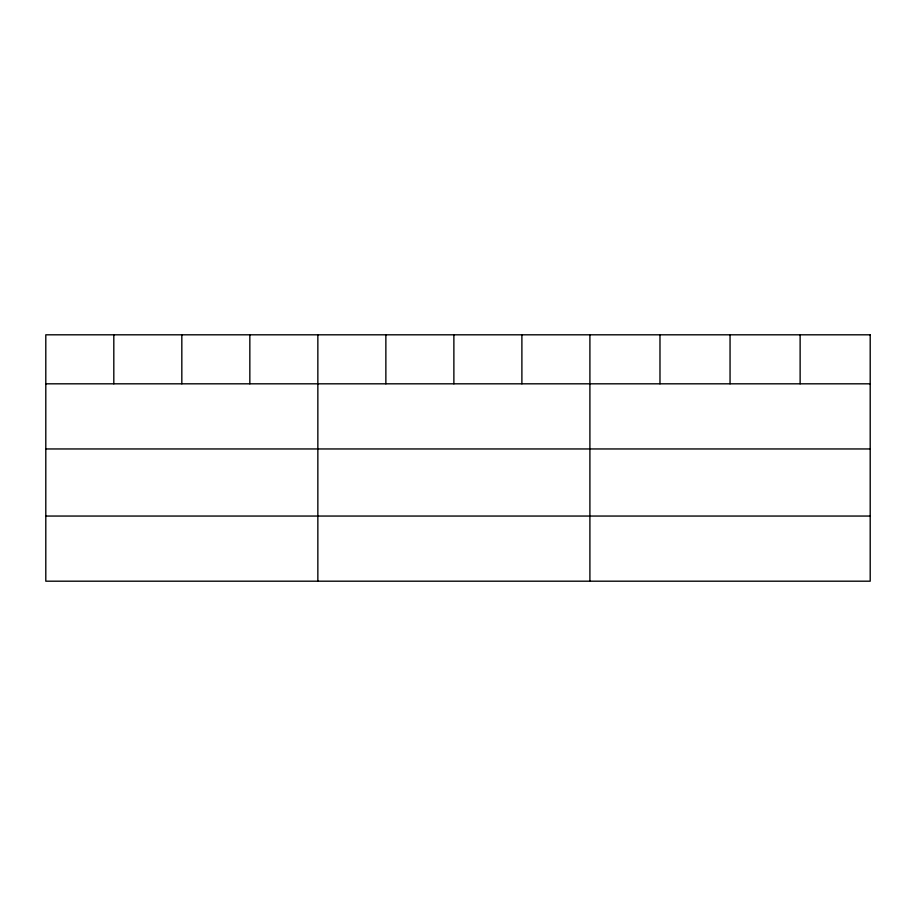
<?xml version="1.0" encoding="UTF-8"?>
<svg xmlns="http://www.w3.org/2000/svg" width="916" height="916" viewBox="0 0 916 916"><rect width="100%" height="100%" fill="white"/><g stroke="black" fill="none" stroke-linecap="round" stroke-linejoin="round"><path stroke-width="1.37" d="M45.8 383.815L870.2 383.815M45.8 448.955L870.2 448.955M45.8 516.052L870.2 516.052M800.126 334.809L800.126 383.815M730.052 334.809L730.052 383.815M659.978 334.809L659.978 383.815M589.904 334.809L589.904 581.191M521.891 334.809L521.891 383.815M453.878 334.809L453.878 383.815M385.865 334.809L385.865 383.815M317.852 334.809L317.852 581.191M249.839 334.809L249.839 383.815M181.826 334.809L181.826 383.815M113.813 334.809L113.813 383.815M870.2 334.809L45.8 334.809L45.8 581.191L870.2 581.191L870.2 334.809"/></g></svg>
